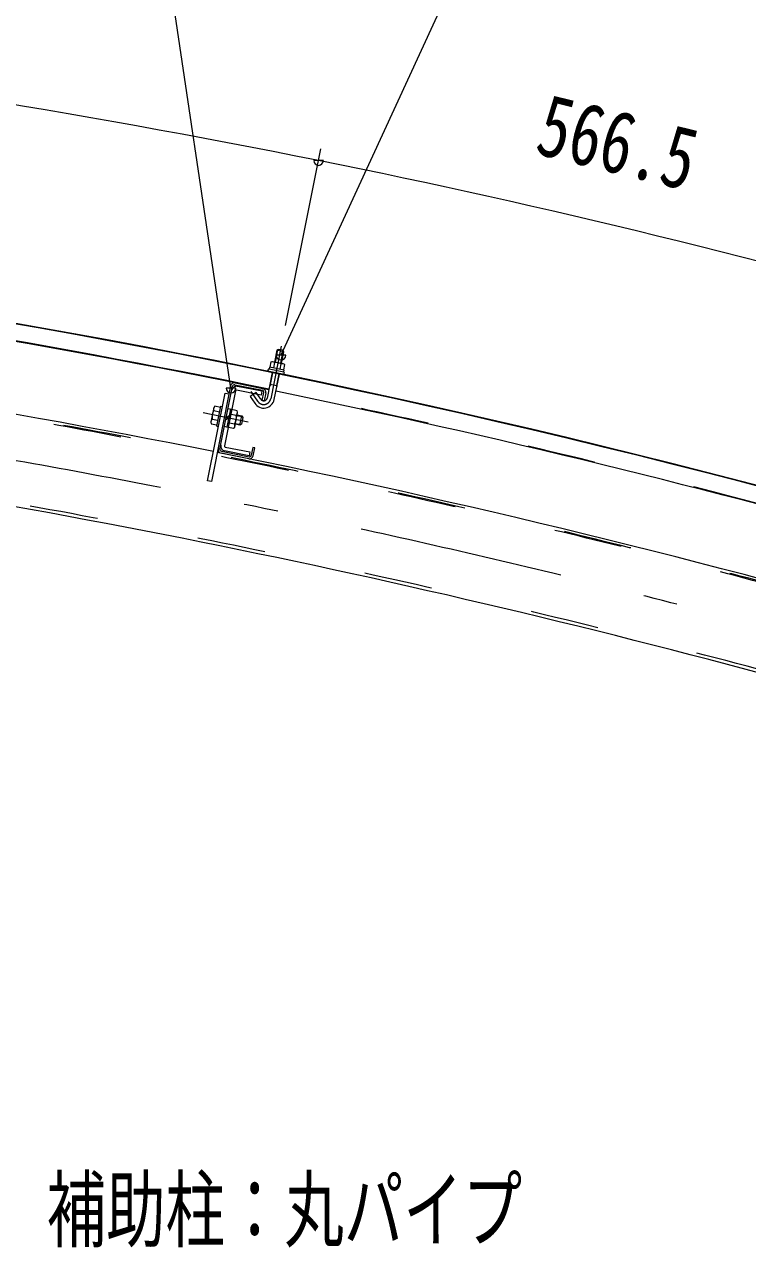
# Model space of a CAD drawing. Units: millimetres, scale not verified. Extents: x -32484 to 32484, y -14700 to 14700.
# Drawn here: x 19238 to 21355, y 5471 to 9054 of the extents above; entities that cross this region are included whole.
import ezdxf
from ezdxf.enums import TextEntityAlignment as Align

# ---------------------------------------------------------------- set-up
doc = ezdxf.new("R2010")
doc.units = ezdxf.units.MM
doc.header["$LTSCALE"] = 50
doc.linetypes.add('USER2', pattern=[10, 4, -6])
doc.linetypes.add('USER3', pattern=[24, 12, -5, 2, -5])
for name, color, linetype, lineweight in [('0-6_2-0BOLD', 7, 'Continuous', 18), ('0-7_2-1HIDDEN', 3, 'USER2', 18), ('0-8_2-2CENTER', 3, 'USER3', 18), ('0-9_2-4THIN', 4, 'Continuous', 18), ('0-A_2-5DIM', 3, 'Continuous', 18)]:
    doc.layers.add(name, color=color, linetype=linetype, lineweight=lineweight)
doc.styles.add('ＭＳ ゴシック', font='')
doc.styles.get('ＭＳ ゴシック').set_extended_font_data('MS Gothic')

msp = doc.modelspace()

# ---------------------------------------------------------------- linework, layer by layer
at = {"layer": '0-6_2-0BOLD'}
for p, q in [((19970.1, 8063.63), (19966.99, 8048.16)), ((19963.78, 8034.17), (19948.85, 7959.8)), ((19969.44, 7955.67), (19984.37, 8030.03)), ((19986.8, 8044.18), (19989.91, 8059.65)), ((19810.34, 7810.45), (19847.27, 7994.38)), ((19853.86, 7998.76), (19934.84, 7982.5)), ((19854.96, 8004.25), (19935.94, 7987.99)), ((19933.53, 7979.55), (19861.47, 7994.02)), ((19977.48, 7995.72), (19956.89, 7999.85)), ((19855.97, 7980.84), (19823.59, 7819.56)), ((19944.72, 7974.81), (19940.04, 7951.47)), ((19792.93, 7923), (19809.42, 7919.69)), ((19804.25, 7893.95), (19787.76, 7897.26)), ((19835.66, 7901.03), (19827.42, 7895.55)), ((19837.04, 7907.89), (19828.8, 7902.41)), ((19833.08, 7888.16), (19853.01, 7884.17)), ((19838.25, 7913.9), (19858.18, 7909.9)), ((19868.59, 7880.14), (19874.11, 7907.59)), ((19800.98, 7877.65), (19806.47, 7876.55)), ((19894.61, 7782.1), (19813.62, 7798.36)), ((19814.72, 7803.85), (19895.71, 7787.6))]:
    msp.add_line(p, q, dxfattribs=at)
for points in [[(19997.52, 8095.58), (19976.94, 8099.71), (19970.05, 8065.4)], [(19990.64, 8061.26), (19997.52, 8095.58), (19994.78, 8099.7), (19981.06, 8102.45), (19976.94, 8099.71)], [(19957.17, 8050.13), (19960.27, 8065.61), (19963.53, 8066.7), (19997.15, 8059.95), (19999.73, 8057.68), (19996.63, 8042.21)], [(19841.77, 7995.48), (19785.42, 7714.78), (19774.44, 7716.98), (19826.11, 7974.35), (19837.09, 7972.14)], [(19933.53, 7979.55), (19931.33, 7968.57), (19859.27, 7983.04)], [(19929.81, 7956.05), (19916.24, 7976.45), (19898.75, 7964.81), (19912.33, 7944.41)], [(19940.04, 7951.47), (19934.54, 7952.57), (19939.23, 7975.91)], [(19812, 7932.56), (19795.51, 7935.87), (19792.31, 7932.23), (19783.63, 7888.99), (19785.18, 7884.4), (19801.67, 7881.08)], [(19800.98, 7877.65), (19812.69, 7935.99), (19818.19, 7934.88)], [(19834.11, 7928.83), (19840.97, 7927.46), (19830.36, 7874.61), (19823.5, 7875.99)], [(19830.49, 7875.3), (19850.42, 7871.3), (19853.63, 7874.94), (19862.31, 7918.17), (19860.76, 7922.77), (19840.83, 7926.77)], [(19860.72, 7910.28), (19874.11, 7907.59), (19877.4, 7902.65), (19873.54, 7883.43), (19868.59, 7880.14), (19855.21, 7882.83)], [(19825.78, 7816.27), (19897.85, 7801.8), (19895.64, 7790.82), (19823.58, 7805.29)], [(19907.79, 7790.88), (19912.48, 7814.21), (19906.99, 7815.32), (19902.3, 7791.98)]]:
    msp.add_lwpolyline(points, dxfattribs=at)
msp.add_lwpolyline([(19998.34, 8041.86), (19955.45, 8050.48), (19954.35, 8044.99), (19997.24, 8036.37)], close=True, dxfattribs=at)
for centre, radius, start, end in [((14609.14, -18066.75), 26644.27, 73.55577, 88.07326), ((14609.14, -18066.75), 26646.03, 73.55577, 88.07326), ((14609.14, -18066.75), 26593.53, 78.4061, 82.92131), ((14609.14, -18066.75), 26595.27, 78.40611, 82.92133), ((14609.14, -18066.75), 26383.53, 78.67172, 83.20786), ((19963.91, 8058.3), 8.17, 40.8049, 78.6474), ((19974.32, 8033.35), 30.57, 59.3513, 97.94348), ((19954.52, 8041.38), 3.5, 78.6474, 258.6474), ((19993.55, 8052.34), 8.17, 78.6474, 116.48988), ((19995.69, 8033.11), 3.5, 258.64742, 78.6474), ((19852.75, 7993.27), 11.2, 78.6474, 168.6474), ((19858.72, 7980.29), 14, 78.64624, 168.64737), ((19852.75, 7993.27), 5.6, 78.6474, 168.6474), ((19858.72, 7980.29), 2.8, 78.64624, 168.64737), ((19938.55, 7961.87), 10.5, 213.6474, 348.6474), ((19933.74, 7977.01), 5.6, 348.64742, 78.6474), ((19933.74, 7977.01), 11.2, 348.64742, 78.6474), ((14609.14, -18066.75), 26593.53, 74.14726, 78.36084), ((19823.98, 7903.38), 36.73, 147.71246, 189.58232), ((19801.74, 7927.93), 10.09, 168.6474, 209.20625), ((19938.55, 7961.87), 31.5, 213.6474, 348.6474), ((19793.99, 7889.32), 10.09, 128.08853, 168.6474), ((19821.95, 7903.79), 36.73, 327.71248, 9.58234), ((19851.95, 7917.84), 10.09, 308.08855, 348.6474), ((19844.2, 7879.24), 10.09, 348.64742, 29.20625), ((14609.14, -18066.75), 26116.47, 74.91363, 82.85469), ((19826.34, 7819.01), 14, 168.64737, 258.64624), ((19826.34, 7819.01), 2.8, 168.64737, 258.64624), ((14609.14, -18066.75), 26383.53, 73.8607, 78.6474), ((19815.83, 7809.34), 11.2, 168.6474, 258.6474), ((19815.83, 7809.34), 5.6, 168.6474, 258.6474), ((19896.81, 7793.08), 11.2, 258.6474, 348.6474), ((19896.81, 7793.08), 5.6, 258.6474, 348.6474)]:
    msp.add_arc(centre, radius, start, end, dxfattribs=at)
at = {"layer": '0-7_2-1HIDDEN'}
for radius, start, end in [(26376.53, 73.77559, 88.07326), (26373.72, 73.8364, 87.79263), (26595.27, 74.14725, 78.36087), (26126.28, 73.8364, 82.87905)]:
    msp.add_arc((14609.14, -18066.75), radius, start, end, dxfattribs=at)
at = {"layer": '0-8_2-2CENTER'}
for p, q in [((19989.99, 8111.37), (19959.14, 7957.73)), ((19921.07, 7950.23), (19901.68, 7979.37)), ((19892.63, 7889.59), (19760.86, 7916.05))]:
    msp.add_line(p, q, dxfattribs=at)
for centre, radius, start, end in [((14609.14, -18066.75), 26250, 73.71976, 87.96529), ((19938.55, 7961.87), 21, 213.6474, 348.6474)]:
    msp.add_arc(centre, radius, start, end, dxfattribs=at)
at = {"layer": '0-9_2-4THIN'}
for p, q in [((19979.17, 8101.2), (19971.91, 8065.02)), ((19988.78, 8061.63), (19996.04, 8097.81)), ((19958.75, 7999.48), (19965.63, 8033.8)), ((19958.75, 7999.48), (19956.24, 7996.63)), ((19855.68, 7885.15), (19871.38, 7882)), ((19875.96, 7904.81), (19860.26, 7907.96))]:
    msp.add_line(p, q, dxfattribs=at)
msp.add_lwpolyline([(19982.51, 8030.41), (19975.62, 7996.09), (19976.83, 7992.5)], dxfattribs=at)
at = {"layer": '0-A_2-5DIM'}
for p, q in [((20002.3, 8172.69), (20106.14, 8689.89)), ((20113.25, 8655.59), (20085.25, 8655.59)), ((20003.15, 8085.51), (19975.15, 8085.51)), ((19856.71, 7988.87), (19828.71, 7988.87))]:
    msp.add_line(p, q, dxfattribs=at)
for points in [[(19842.71, 7988.87), (19271.94, 11818.25), (15841.94, 11818.25)], [(24507.02, 11818.25), (21707.02, 11818.25), (19989.15, 8085.51)]]:
    msp.add_lwpolyline(points, dxfattribs=at)
for centre, radius, start, end in [((14730.57, -18084.19), 27273.4, 78.64737, 83.20816), ((20099.25, 8655.59), 14, 180, 0), ((15305.85, -15218.92), 24350.95, 73.86102, 78.64738), ((19989.15, 8085.51), 14, 180, 0), ((19842.71, 7988.87), 14, 180, 0)]:
    msp.add_arc(centre, radius, start, end, dxfattribs=at)

# ---------------------------------------------------------------- texts
at = {"layer": '0-A_2-5DIM', "color": 7, "style": 'ＭＳ ゴシック', "width": 0.75}
msp.add_text('566.5', height=182.3, rotation=346.254, dxfattribs=at).set_placement((20715.06, 8624.48), align=Align.BOTTOM_LEFT)
at = {"layer": '0-A_2-5DIM', "color": 7, "style": 'ＭＳ ゴシック', "width": 0.7}
msp.add_text('補助柱：丸パイプ', height=182.3, dxfattribs=at).set_placement((19302.9, 5436.34), align=Align.BOTTOM_LEFT)

doc.saveas('drawing.dxf')
